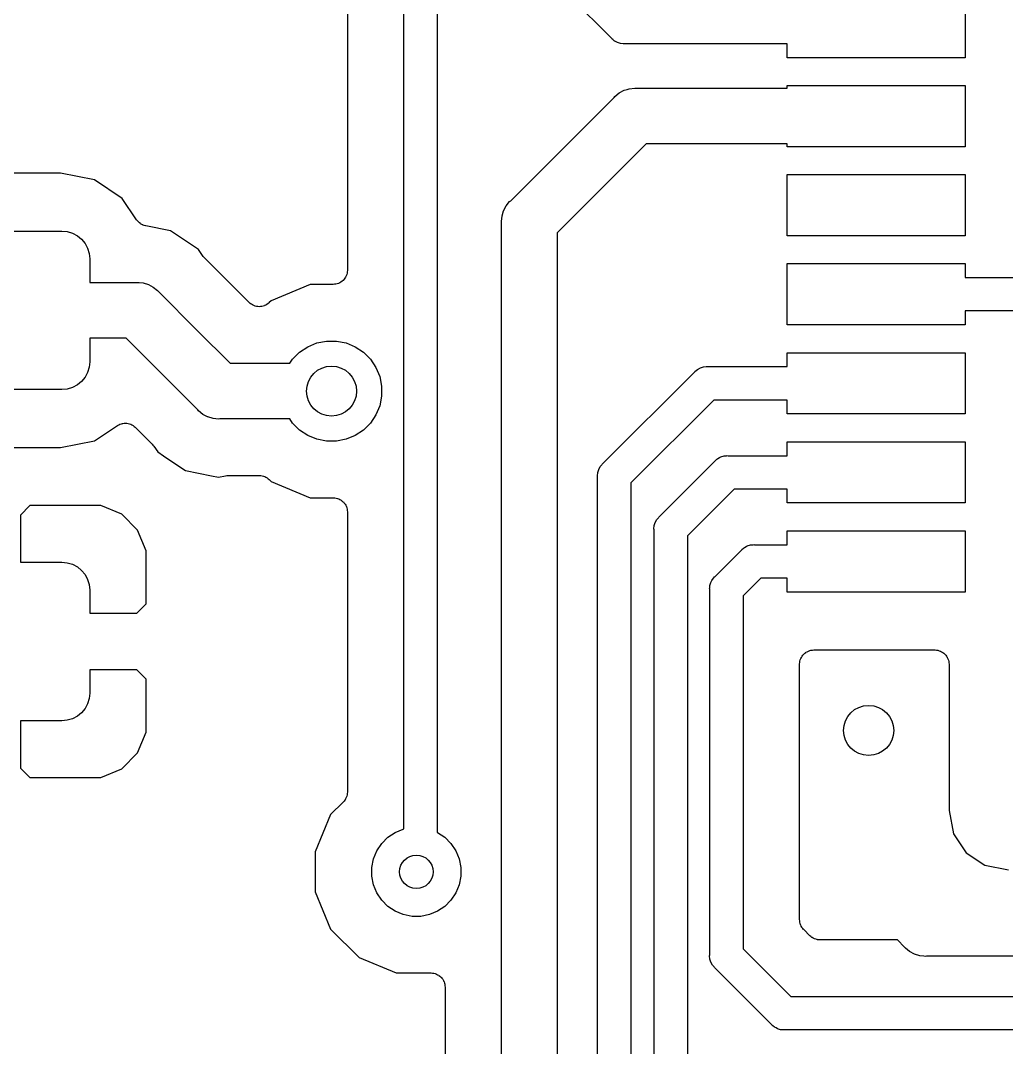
# Model space of a CAD drawing. Extents: x 103.3 to 173.2, y -93.7 to -52.1.
# Drawn here: x 125.73 to 134.59, y -76.25 to -67.03 of the extents above; entities that cross this region are included whole.
import ezdxf

# ---------------------------------------------------------------- set-up
doc = ezdxf.new("R2010")
doc.units = 0
doc.header["$MEASUREMENT"] = 0
doc.layers.add('BLACK', color=7, linetype='CONTINUOUS')

msp = doc.modelspace()

# ---------------------------------------------------------------- linework, layer by layer
at = {"layer": 'BLACK', "linetype": 'CONTINUOUS'}
for p, q in [((131.04, -67.1889), (129.439, -65.5884)), ((129.174, -74.2904), (129.174, -66.3941)), ((129.474, -66.3394), (129.474, -74.3209)), ((128.666, -66.6572), (128.666, -69.273)), ((134.218, -66.813), (134.218, -67.363)), ((131.044, -67.1946), (131.04, -67.1889)), ((131.052, -67.2007), (131.044, -67.1946)), ((131.067, -67.2133), (131.052, -67.2007)), ((131.07, -67.2147), (131.067, -67.2133)), ((131.093, -67.2273), (131.07, -67.2147)), ((131.121, -67.2358), (131.093, -67.2273)), ((131.144, -67.238), (131.121, -67.2358)), ((131.151, -67.2387), (131.144, -67.238)), ((131.144, -67.238), (131.144, -67.238)), ((131.158, -67.238), (131.151, -67.2387)), ((132.618, -67.238), (131.158, -67.238)), ((132.618, -67.363), (132.618, -67.238)), ((134.218, -67.363), (132.618, -67.363)), ((131.07, -67.7104), (131.108, -67.6791)), ((131.108, -67.6791), (131.152, -67.6559)), ((131.152, -67.6559), (131.179, -67.6477)), ((131.179, -67.6477), (131.199, -67.6416)), ((131.199, -67.6416), (131.248, -67.6368)), ((131.248, -67.6368), (131.26, -67.638)), ((131.26, -67.638), (132.618, -67.638)), ((132.618, -67.638), (132.618, -67.613)), ((132.618, -67.613), (134.218, -67.613)), ((134.218, -67.613), (134.218, -68.163)), ((130.134, -68.6485), (131.063, -67.7199)), ((131.063, -67.7199), (131.07, -67.7104)), ((131.352, -68.138), (130.552, -68.9376)), ((132.618, -68.138), (131.352, -68.138)), ((132.618, -68.163), (132.618, -68.138)), ((134.218, -68.163), (132.618, -68.163)), ((126.088, -68.3996), (124.864, -68.3996)), ((126.395, -68.4605), (126.088, -68.3996)), ((132.618, -68.963), (132.618, -68.413)), ((132.618, -68.413), (134.218, -68.413)), ((134.218, -68.413), (134.218, -68.963)), ((126.644, -68.627), (126.395, -68.4605)), ((126.773, -68.8198), (126.644, -68.627)), ((130.07, -68.7379), (130.093, -68.6944)), ((130.093, -68.6944), (130.094, -68.6933)), ((130.094, -68.6933), (130.124, -68.6564)), ((130.124, -68.6564), (130.134, -68.6485)), ((130.051, -68.834), (130.056, -68.785)), ((130.056, -68.785), (130.07, -68.7379)), ((126.78, -68.8289), (126.773, -68.8198)), ((126.788, -68.838), (126.78, -68.8289)), ((126.788, -68.8385), (126.788, -68.838)), ((126.789, -68.839), (126.788, -68.8385)), ((126.798, -68.8464), (126.789, -68.839)), ((126.807, -68.854), (126.798, -68.8464)), ((126.807, -68.8543), (126.807, -68.854)), ((126.808, -68.8547), (126.807, -68.8543)), ((126.818, -68.8603), (126.808, -68.8547)), ((126.828, -68.8659), (126.818, -68.8603)), ((126.829, -68.8661), (126.828, -68.8659)), ((126.83, -68.8665), (126.829, -68.8661)), ((126.841, -68.8699), (126.83, -68.8665)), ((126.852, -68.8735), (126.841, -68.8699)), ((126.853, -68.8737), (126.852, -68.8735)), ((126.854, -68.8738), (126.853, -68.8737)), ((126.853, -68.8737), (126.853, -68.8737)), ((126.853, -68.8737), (126.853, -68.8737)), ((127.078, -68.9185), (126.854, -68.8738)), ((130.052, -68.8463), (130.051, -68.834)), ((130.052, -77.6204), (130.052, -68.8463)), ((124.851, -68.92), (126.101, -68.92)), ((126.101, -68.92), (126.15, -68.9248)), ((126.15, -68.9248), (126.197, -68.939)), ((126.197, -68.939), (126.24, -68.9621)), ((126.24, -68.9621), (126.278, -68.9932)), ((126.278, -68.9932), (126.309, -69.0311)), ((127.329, -69.086), (127.078, -68.9185)), ((130.552, -68.9376), (130.552, -77.7117)), ((134.218, -68.963), (132.618, -68.963)), ((126.309, -69.0311), (126.332, -69.0743)), ((126.332, -69.0743), (126.346, -69.1212)), ((127.364, -69.1389), (127.329, -69.086)), ((126.346, -69.1212), (126.351, -69.17)), ((126.351, -69.17), (126.351, -69.3825)), ((127.372, -69.1478), (127.364, -69.1389)), ((127.379, -69.1569), (127.372, -69.1478)), ((127.38, -69.1581), (127.379, -69.1569)), ((127.785, -69.5628), (127.38, -69.1581)), ((128.666, -69.273), (128.666, -69.2739)), ((132.618, -69.763), (132.618, -69.213)), ((132.618, -69.213), (134.218, -69.213)), ((134.218, -69.213), (134.218, -69.338)), ((128.628, -69.3637), (128.619, -69.3712)), ((128.636, -69.3539), (128.628, -69.3631)), ((128.628, -69.3631), (128.628, -69.3634)), ((128.628, -69.3634), (128.628, -69.3637)), ((128.644, -69.3448), (128.636, -69.3539)), ((128.65, -69.3335), (128.644, -69.344)), ((128.644, -69.344), (128.644, -69.3444)), ((128.644, -69.3444), (128.644, -69.3448)), ((128.656, -69.323), (128.65, -69.3335)), ((128.66, -69.3108), (128.656, -69.3222)), ((128.656, -69.3222), (128.656, -69.3226)), ((128.656, -69.3226), (128.656, -69.323)), ((128.663, -69.2994), (128.66, -69.3108)), ((128.665, -69.2867), (128.663, -69.2985)), ((128.663, -69.2985), (128.663, -69.299)), ((128.663, -69.299), (128.663, -69.2994)), ((128.666, -69.2748), (128.665, -69.2867)), ((128.666, -69.2739), (128.666, -69.2739)), ((128.666, -69.2739), (128.666, -69.2739)), ((128.666, -69.2739), (128.666, -69.2748)), ((134.218, -69.338), (134.92, -69.338)), ((126.351, -69.3825), (126.77, -69.3825)), ((126.77, -69.3825), (126.782, -69.3813)), ((126.782, -69.3813), (126.795, -69.3825)), ((126.795, -69.3825), (126.832, -69.3861)), ((126.832, -69.3861), (126.879, -69.4004)), ((126.879, -69.4004), (126.922, -69.4236)), ((126.922, -69.4236), (126.96, -69.4549)), ((126.96, -69.4549), (126.968, -69.4644)), ((128.333, -69.4), (127.981, -69.5458)), ((128.539, -69.4), (128.333, -69.4)), ((128.551, -69.3988), (128.539, -69.4)), ((128.563, -69.3978), (128.551, -69.3988)), ((128.564, -69.3976), (128.563, -69.3976)), ((128.563, -69.3976), (128.563, -69.3978)), ((128.575, -69.3941), (128.564, -69.3976)), ((128.587, -69.3908), (128.575, -69.3941)), ((128.598, -69.3848), (128.587, -69.3904)), ((128.587, -69.3904), (128.587, -69.3905)), ((128.587, -69.3905), (128.587, -69.3908)), ((128.609, -69.3793), (128.598, -69.3848)), ((128.619, -69.3712), (128.609, -69.3788)), ((128.609, -69.3788), (128.609, -69.379)), ((128.609, -69.379), (128.609, -69.3793)), ((126.968, -69.4644), (127.321, -69.8178)), ((127.981, -69.5458), (127.964, -69.5628)), ((127.794, -69.5704), (127.785, -69.5628)), ((127.803, -69.578), (127.794, -69.5704)), ((127.804, -69.5783), (127.803, -69.578)), ((127.804, -69.5785), (127.804, -69.5783)), ((127.814, -69.5841), (127.804, -69.5785)), ((127.825, -69.5899), (127.814, -69.5841)), ((127.825, -69.59), (127.825, -69.5899)), ((127.826, -69.5902), (127.825, -69.59)), ((127.837, -69.5937), (127.826, -69.5902)), ((127.849, -69.5973), (127.837, -69.5937)), ((127.849, -69.5974), (127.849, -69.5973)), ((127.849, -69.5975), (127.849, -69.5974)), ((127.861, -69.5987), (127.849, -69.5975)), ((127.873, -69.6), (127.861, -69.5987)), ((127.874, -69.6), (127.873, -69.6)), ((127.886, -69.5989), (127.874, -69.6)), ((127.874, -69.6), (127.874, -69.6)), ((127.898, -69.5978), (127.886, -69.5989)), ((127.899, -69.5977), (127.898, -69.5977)), ((127.898, -69.5977), (127.898, -69.5978)), ((127.91, -69.5943), (127.899, -69.5977)), ((127.922, -69.5909), (127.91, -69.5943)), ((127.923, -69.5906), (127.922, -69.5907)), ((127.922, -69.5907), (127.922, -69.5909)), ((127.933, -69.585), (127.923, -69.5906)), ((127.944, -69.5795), (127.933, -69.585)), ((127.954, -69.5716), (127.944, -69.579)), ((127.944, -69.579), (127.944, -69.5792)), ((127.944, -69.5792), (127.944, -69.5795)), ((127.963, -69.564), (127.954, -69.5716)), ((127.964, -69.5634), (127.963, -69.564)), ((127.964, -69.5628), (127.964, -69.5634)), ((127.964, -69.5634), (127.964, -69.5634)), ((127.964, -69.5634), (127.964, -69.5634)), ((134.975, -69.638), (134.218, -69.638)), ((134.218, -69.638), (134.218, -69.763)), ((127.321, -69.8178), (127.612, -70.108)), ((134.218, -69.763), (132.618, -69.763)), ((126.679, -69.8825), (126.351, -69.8825)), ((126.351, -69.8825), (126.351, -70.095)), ((126.967, -70.1706), (126.679, -69.8825)), ((128.393, -69.9253), (128.48, -69.908)), ((128.48, -69.908), (128.568, -69.908)), ((128.568, -69.908), (128.655, -69.9253)), ((128.174, -70.0711), (128.237, -70.0085)), ((128.237, -70.0085), (128.311, -69.9592)), ((128.311, -69.9592), (128.393, -69.9253)), ((128.655, -69.9253), (128.737, -69.9592)), ((128.737, -69.9592), (128.811, -70.0085)), ((128.811, -70.0085), (128.874, -70.0711)), ((126.351, -70.095), (126.346, -70.1438)), ((128.15, -70.108), (128.174, -70.0711)), ((128.874, -70.0711), (128.923, -70.1448)), ((132.618, -70.138), (132.618, -70.013)), ((132.618, -70.013), (134.218, -70.013)), ((134.218, -70.013), (134.218, -70.563)), ((126.332, -70.1907), (126.309, -70.2339)), ((126.346, -70.1438), (126.332, -70.1907)), ((127.323, -70.5261), (126.967, -70.1706)), ((127.612, -70.108), (128.15, -70.108)), ((128.923, -70.1448), (128.957, -70.2267)), ((130.963, -71.0087), (131.785, -70.1871)), ((131.785, -70.1871), (131.789, -70.1814)), ((131.789, -70.1814), (131.8, -70.1724)), ((131.8, -70.1724), (131.812, -70.1627)), ((131.812, -70.1627), (131.838, -70.1487)), ((131.838, -70.1487), (131.839, -70.1484)), ((131.839, -70.1484), (131.867, -70.1402)), ((131.867, -70.1402), (131.889, -70.138)), ((131.889, -70.138), (131.896, -70.1373)), ((131.889, -70.138), (131.889, -70.138)), ((131.896, -70.1373), (131.903, -70.138)), ((131.903, -70.138), (132.618, -70.138)), ((126.278, -70.2718), (126.24, -70.3029)), ((126.309, -70.2339), (126.278, -70.2718)), ((128.957, -70.2267), (128.974, -70.3137)), ((126.101, -70.345), (124.851, -70.345)), ((126.15, -70.3402), (126.101, -70.345)), ((126.197, -70.326), (126.15, -70.3402)), ((126.24, -70.3029), (126.197, -70.326)), ((128.974, -70.3137), (128.974, -70.4023)), ((128.974, -70.4023), (128.957, -70.4893)), ((131.958, -70.438), (131.214, -71.1821)), ((132.618, -70.438), (131.958, -70.438)), ((132.618, -70.563), (132.618, -70.438)), ((127.33, -70.5356), (127.323, -70.5261)), ((127.368, -70.5669), (127.33, -70.5356)), ((128.957, -70.4893), (128.923, -70.5712)), ((134.218, -70.563), (132.618, -70.563)), ((126.613, -70.6606), (126.623, -70.6551)), ((126.623, -70.6551), (126.624, -70.6549)), ((126.624, -70.6547), (126.636, -70.6514)), ((126.624, -70.6549), (126.624, -70.6547)), ((126.636, -70.6514), (126.647, -70.648)), ((126.647, -70.648), (126.648, -70.6478)), ((126.647, -70.648), (126.647, -70.648)), ((126.648, -70.6478), (126.66, -70.6468)), ((126.66, -70.6468), (126.672, -70.6457)), ((126.672, -70.6457), (126.672, -70.6457)), ((126.672, -70.6457), (126.673, -70.6457)), ((126.673, -70.6457), (126.684, -70.647)), ((126.684, -70.647), (126.696, -70.6482)), ((126.696, -70.6482), (126.697, -70.6483)), ((126.697, -70.6483), (126.697, -70.6484)), ((126.697, -70.6484), (126.709, -70.652)), ((126.709, -70.652), (126.72, -70.6554)), ((126.72, -70.6554), (126.72, -70.6557)), ((126.72, -70.6557), (126.721, -70.6558)), ((126.721, -70.6558), (126.731, -70.6616)), ((127.409, -70.5883), (127.368, -70.5669)), ((127.412, -70.5901), (127.409, -70.5883)), ((127.459, -70.6044), (127.412, -70.5901)), ((127.508, -70.6092), (127.459, -70.6044)), ((127.52, -70.608), (127.508, -70.6092)), ((128.15, -70.608), (127.52, -70.608)), ((128.174, -70.6449), (128.15, -70.608)), ((128.237, -70.7075), (128.174, -70.6449)), ((128.874, -70.6449), (128.811, -70.7075)), ((128.923, -70.5712), (128.874, -70.6449)), ((126.395, -70.8045), (126.601, -70.6671)), ((126.601, -70.6666), (126.602, -70.6661)), ((126.601, -70.6667), (126.601, -70.6666)), ((126.601, -70.6666), (126.601, -70.6666)), ((126.601, -70.6671), (126.601, -70.6667)), ((126.602, -70.6661), (126.613, -70.6606)), ((126.731, -70.6616), (126.742, -70.6671)), ((126.742, -70.6671), (126.742, -70.6675)), ((126.742, -70.6675), (126.743, -70.6677)), ((126.743, -70.6677), (126.752, -70.6753)), ((126.752, -70.6753), (126.761, -70.6829)), ((126.761, -70.6829), (126.91, -70.8324)), ((128.311, -70.7568), (128.237, -70.7075)), ((128.811, -70.7075), (128.737, -70.7568)), ((126.088, -70.8654), (126.395, -70.8045)), ((126.91, -70.8324), (126.91, -70.8324)), ((126.91, -70.8324), (126.91, -70.8324)), ((126.91, -70.8324), (126.91, -70.8324)), ((126.91, -70.8324), (126.912, -70.8336)), ((126.912, -70.8336), (126.919, -70.8427)), ((128.393, -70.7907), (128.311, -70.7568)), ((128.48, -70.808), (128.393, -70.7907)), ((128.568, -70.808), (128.48, -70.808)), ((128.655, -70.7907), (128.568, -70.808)), ((128.737, -70.7568), (128.655, -70.7907)), ((132.618, -70.938), (132.618, -70.813)), ((132.618, -70.813), (134.218, -70.813)), ((134.218, -70.813), (134.218, -71.363)), ((124.864, -70.8654), (126.088, -70.8654)), ((126.919, -70.8427), (126.926, -70.8516)), ((126.926, -70.8516), (126.962, -70.9045)), ((126.962, -70.9045), (127.014, -70.9398)), ((127.014, -70.9398), (127.014, -70.9398)), ((127.014, -70.9398), (127.188, -71.0556)), ((130.939, -71.0363), (130.953, -71.0191)), ((130.953, -71.0191), (130.957, -71.0134)), ((130.953, -71.0191), (130.953, -71.0191)), ((130.957, -71.0134), (130.963, -71.0087)), ((131.471, -71.4847), (131.969, -70.9871)), ((131.969, -70.9871), (131.973, -70.9814)), ((131.973, -70.9814), (131.987, -70.9702)), ((131.987, -70.9702), (131.996, -70.9627)), ((131.996, -70.9627), (132.01, -70.9552)), ((132.01, -70.9552), (132.022, -70.9487)), ((132.022, -70.9487), (132.051, -70.9402)), ((132.051, -70.9402), (132.073, -70.938)), ((132.073, -70.938), (132.08, -70.9373)), ((132.073, -70.938), (132.073, -70.938)), ((132.08, -70.9373), (132.087, -70.938)), ((132.087, -70.938), (132.618, -70.938)), ((127.188, -71.0556), (127.212, -71.072)), ((127.212, -71.072), (127.446, -71.1184)), ((127.572, -71.1181), (127.584, -71.1171)), ((127.584, -71.1171), (127.595, -71.116)), ((127.595, -71.116), (127.875, -71.116)), ((127.875, -71.116), (127.875, -71.116)), ((127.875, -71.116), (127.875, -71.116)), ((127.875, -71.116), (127.875, -71.116)), ((127.875, -71.116), (127.876, -71.116)), ((127.876, -71.116), (127.888, -71.1173)), ((127.888, -71.1173), (127.9, -71.1185)), ((130.913, -71.12), (130.916, -71.0906)), ((130.916, -71.0906), (130.925, -71.0623)), ((130.925, -71.0623), (130.939, -71.0363)), ((127.446, -71.1184), (127.446, -71.1184)), ((127.446, -71.1184), (127.508, -71.1308)), ((127.508, -71.1308), (127.57, -71.1184)), ((127.57, -71.1184), (127.572, -71.1181)), ((127.57, -71.1184), (127.57, -71.1184)), ((127.57, -71.1184), (127.57, -71.1184)), ((127.57, -71.1184), (127.57, -71.1184)), ((127.9, -71.1185), (127.9, -71.1187)), ((127.9, -71.1187), (127.901, -71.1188)), ((127.901, -71.1188), (127.912, -71.1223)), ((127.912, -71.1223), (127.923, -71.1258)), ((127.923, -71.1258), (127.924, -71.1261)), ((127.924, -71.1261), (127.925, -71.1263)), ((127.925, -71.1263), (127.935, -71.1319)), ((127.935, -71.1319), (127.945, -71.1375)), ((127.945, -71.1375), (127.946, -71.1379)), ((127.946, -71.1379), (127.946, -71.1382)), ((127.946, -71.1382), (127.955, -71.1457)), ((127.955, -71.1457), (127.964, -71.1532)), ((127.964, -71.1532), (127.981, -71.1702)), ((127.981, -71.1702), (128.333, -71.316)), ((130.914, -71.1274), (130.913, -71.12)), ((130.914, -78.1699), (130.914, -71.1274)), ((131.214, -71.1821), (131.214, -78.2246)), ((132.142, -71.238), (131.722, -71.6581)), ((132.618, -71.238), (132.142, -71.238)), ((132.618, -71.363), (132.618, -71.238)), ((125.814, -71.387), (125.73, -71.4714)), ((126.452, -71.387), (125.814, -71.387)), ((126.639, -71.4643), (126.452, -71.387)), ((128.333, -71.316), (128.539, -71.316)), ((128.539, -71.316), (128.54, -71.316)), ((128.54, -71.316), (128.54, -71.316)), ((128.54, -71.316), (128.54, -71.316)), ((128.54, -71.316), (128.541, -71.316)), ((128.541, -71.316), (128.553, -71.3173)), ((128.553, -71.3173), (128.565, -71.3186)), ((128.565, -71.3186), (128.565, -71.3187)), ((128.565, -71.3187), (128.565, -71.3188)), ((128.565, -71.3188), (128.577, -71.3224)), ((128.577, -71.3224), (128.588, -71.3259)), ((128.588, -71.3259), (128.589, -71.3261)), ((128.589, -71.3261), (128.589, -71.3263)), ((128.589, -71.3263), (128.599, -71.332)), ((128.599, -71.332), (128.61, -71.3377)), ((128.61, -71.3377), (128.61, -71.338)), ((128.61, -71.338), (128.611, -71.3382)), ((128.611, -71.3382), (128.62, -71.3459)), ((128.62, -71.3459), (128.629, -71.3535)), ((128.629, -71.3535), (128.629, -71.3539)), ((128.629, -71.3539), (128.63, -71.3541)), ((128.63, -71.3541), (128.637, -71.3635)), ((128.637, -71.3635), (128.645, -71.3727)), ((128.645, -71.3727), (128.645, -71.3731)), ((128.645, -71.3731), (128.645, -71.3735)), ((128.645, -71.3735), (128.651, -71.384)), ((128.651, -71.384), (128.656, -71.3946)), ((128.656, -71.3946), (128.657, -71.395)), ((134.218, -71.363), (132.618, -71.363)), ((125.73, -71.4714), (125.73, -71.895)), ((126.782, -71.6072), (126.639, -71.4643)), ((128.657, -71.395), (128.657, -71.3954)), ((128.657, -71.3954), (128.66, -71.4069)), ((128.66, -71.4069), (128.664, -71.4183)), ((128.664, -71.4183), (128.664, -71.4188)), ((128.664, -71.4188), (128.664, -71.4192)), ((128.664, -71.4192), (128.665, -71.4311)), ((128.665, -71.4311), (128.666, -71.443)), ((128.666, -71.443), (128.666, -73.9593)), ((131.465, -71.4894), (131.471, -71.4847)), ((131.421, -71.596), (131.424, -71.5666)), ((131.424, -71.5666), (131.433, -71.5383)), ((131.433, -71.5383), (131.447, -71.5123)), ((131.447, -71.5123), (131.461, -71.4951)), ((131.461, -71.4951), (131.465, -71.4894)), ((131.461, -71.4951), (131.461, -71.4951)), ((126.859, -71.794), (126.782, -71.6072)), ((131.422, -71.6034), (131.421, -71.596)), ((131.422, -76.7006), (131.422, -71.6034)), ((131.722, -71.6581), (131.722, -76.6459)), ((132.618, -71.738), (132.618, -71.613)), ((132.618, -71.613), (134.218, -71.613)), ((134.218, -71.613), (134.218, -72.163)), ((132.227, -71.7685), (132.234, -71.7627)), ((132.234, -71.7627), (132.25, -71.7545)), ((132.25, -71.7545), (132.26, -71.7487)), ((132.26, -71.7487), (132.289, -71.7402)), ((132.289, -71.7402), (132.311, -71.738)), ((132.311, -71.738), (132.318, -71.7373)), ((132.311, -71.738), (132.311, -71.738)), ((132.318, -71.7373), (132.325, -71.738)), ((132.325, -71.738), (132.618, -71.738)), ((126.859, -72.2691), (126.859, -71.794)), ((131.971, -72.0227), (132.207, -71.7871)), ((132.207, -71.7871), (132.211, -71.7814)), ((132.211, -71.7814), (132.227, -71.7685)), ((125.73, -71.895), (126.101, -71.895)), ((126.101, -71.895), (126.15, -71.8998)), ((126.15, -71.8998), (126.197, -71.914)), ((126.197, -71.914), (126.24, -71.9371)), ((126.24, -71.9371), (126.278, -71.9682)), ((126.278, -71.9682), (126.309, -72.0061)), ((126.309, -72.0061), (126.332, -72.0493)), ((131.947, -72.0503), (131.959, -72.0355)), ((131.959, -72.0355), (131.965, -72.0274)), ((131.965, -72.0274), (131.971, -72.0227)), ((132.38, -72.038), (132.222, -72.1961)), ((132.618, -72.038), (132.38, -72.038)), ((132.618, -72.163), (132.618, -72.038)), ((126.332, -72.0493), (126.346, -72.0962)), ((126.346, -72.0962), (126.351, -72.145)), ((131.921, -72.134), (131.922, -72.1257)), ((131.922, -72.1257), (131.924, -72.1046)), ((131.924, -72.1046), (131.933, -72.0763)), ((131.933, -72.0763), (131.941, -72.0607)), ((131.941, -72.0607), (131.947, -72.0503)), ((126.351, -72.145), (126.351, -72.3535)), ((131.922, -72.1413), (131.921, -72.134)), ((131.922, -75.4226), (131.922, -72.1413)), ((132.222, -72.1961), (132.222, -75.3679)), ((134.218, -72.163), (132.618, -72.163)), ((126.775, -72.3535), (126.859, -72.2691)), ((126.351, -72.3535), (126.775, -72.3535)), ((132.821, -72.6893), (132.832, -72.6859)), ((132.832, -72.6859), (132.833, -72.6858)), ((132.833, -72.6857), (132.845, -72.6846)), ((132.833, -72.6858), (132.833, -72.6857)), ((132.845, -72.6846), (132.857, -72.6834)), ((132.857, -72.6834), (133.946, -72.6834)), ((133.946, -72.6834), (133.946, -72.6834)), ((133.946, -72.6834), (133.946, -72.6834)), ((133.946, -72.6834), (133.946, -72.6834)), ((133.946, -72.6834), (133.947, -72.6835)), ((133.947, -72.6835), (133.959, -72.6848)), ((133.959, -72.6848), (133.971, -72.686)), ((133.971, -72.686), (133.972, -72.6862)), ((132.733, -72.784), (132.736, -72.7726)), ((132.736, -72.7726), (132.74, -72.7612)), ((132.74, -72.7604), (132.746, -72.75)), ((132.74, -72.7608), (132.74, -72.7604)), ((132.74, -72.7612), (132.74, -72.7608)), ((132.746, -72.75), (132.752, -72.7394)), ((132.752, -72.7387), (132.76, -72.7296)), ((132.752, -72.7391), (132.752, -72.7387)), ((132.752, -72.7394), (132.752, -72.7391)), ((132.76, -72.7296), (132.768, -72.7203)), ((132.768, -72.7197), (132.777, -72.7122)), ((132.768, -72.72), (132.768, -72.7197)), ((132.768, -72.7203), (132.768, -72.72)), ((132.777, -72.7122), (132.787, -72.7047)), ((132.787, -72.7042), (132.798, -72.6986)), ((132.787, -72.7044), (132.787, -72.7042)), ((132.787, -72.7047), (132.787, -72.7044)), ((132.798, -72.6986), (132.809, -72.693)), ((132.809, -72.6927), (132.821, -72.6893)), ((132.809, -72.6929), (132.809, -72.6927)), ((132.809, -72.693), (132.809, -72.6929)), ((133.972, -72.6862), (133.972, -72.6862)), ((133.972, -72.6862), (133.983, -72.6898)), ((133.983, -72.6898), (133.995, -72.6934)), ((133.995, -72.6934), (133.995, -72.6936)), ((133.995, -72.6936), (133.996, -72.6937)), ((133.996, -72.6937), (134.006, -72.6995)), ((134.006, -72.6995), (134.017, -72.7052)), ((134.017, -72.7052), (134.017, -72.7054)), ((134.017, -72.7054), (134.017, -72.7057)), ((134.017, -72.7057), (134.026, -72.7133)), ((134.026, -72.7133), (134.036, -72.721)), ((134.036, -72.721), (134.036, -72.7213)), ((134.036, -72.7213), (134.036, -72.7216)), ((134.036, -72.7216), (134.044, -72.7309)), ((134.044, -72.7309), (134.051, -72.7402)), ((134.051, -72.7402), (134.052, -72.7406)), ((134.052, -72.7406), (134.052, -72.7409)), ((134.052, -72.7409), (134.057, -72.7515)), ((134.057, -72.7515), (134.063, -72.762)), ((134.063, -72.762), (134.063, -72.7625)), ((134.063, -72.7625), (134.063, -72.7629)), ((134.063, -72.7629), (134.067, -72.7743)), ((134.067, -72.7743), (134.07, -72.7858)), ((126.351, -72.8615), (126.351, -73.07)), ((126.775, -72.8615), (126.351, -72.8615)), ((126.859, -72.9459), (126.775, -72.8615)), ((132.73, -72.8087), (132.731, -72.7968)), ((132.73, -72.8095), (132.73, -72.8087)), ((132.73, -72.8096), (132.73, -72.8095)), ((132.73, -72.8104), (132.73, -72.8096)), ((132.73, -72.8096), (132.73, -72.8096)), ((132.73, -75.1049), (132.73, -72.8104)), ((132.731, -72.7968), (132.733, -72.7849)), ((132.733, -72.7845), (132.733, -72.784)), ((132.733, -72.7849), (132.733, -72.7845)), ((134.07, -72.7858), (134.07, -72.7862)), ((134.07, -72.7862), (134.07, -72.7866)), ((134.07, -72.7866), (134.071, -72.7985)), ((134.071, -72.7985), (134.073, -72.8104)), ((134.073, -72.8104), (134.073, -74.1255)), ((126.859, -73.421), (126.859, -72.9459)), ((126.346, -73.1188), (126.332, -73.1657)), ((126.351, -73.07), (126.346, -73.1188)), ((126.309, -73.2089), (126.278, -73.2468)), ((126.332, -73.1657), (126.309, -73.2089)), ((126.101, -73.32), (125.73, -73.32)), ((125.73, -73.32), (125.73, -73.7436)), ((126.15, -73.3152), (126.101, -73.32)), ((126.197, -73.301), (126.15, -73.3152)), ((126.24, -73.2779), (126.197, -73.301)), ((126.278, -73.2468), (126.24, -73.2779)), ((126.782, -73.6078), (126.859, -73.421)), ((126.639, -73.7507), (126.782, -73.6078)), ((125.73, -73.7436), (125.814, -73.828)), ((126.452, -73.828), (126.639, -73.7507)), ((125.814, -73.828), (126.452, -73.828)), ((128.665, -73.9727), (128.663, -73.9844)), ((128.666, -73.9611), (128.665, -73.9727)), ((128.666, -73.9593), (128.666, -73.9597)), ((128.666, -73.9597), (128.666, -73.9597)), ((128.666, -73.9597), (128.666, -73.9598)), ((128.666, -73.9598), (128.666, -73.9611)), ((128.629, -74.0491), (128.516, -74.1617)), ((128.636, -74.04), (128.629, -74.0491)), ((128.644, -74.031), (128.636, -74.04)), ((128.645, -74.0299), (128.644, -74.0305)), ((128.644, -74.0305), (128.644, -74.031)), ((128.65, -74.0196), (128.645, -74.0299)), ((128.656, -74.0093), (128.65, -74.0196)), ((128.66, -73.9969), (128.656, -74.0081)), ((128.656, -74.0081), (128.656, -74.0087)), ((128.656, -74.0087), (128.656, -74.0093)), ((128.663, -73.9857), (128.66, -73.9969)), ((128.663, -73.9844), (128.663, -73.985)), ((128.663, -73.985), (128.663, -73.9857)), ((128.516, -74.1617), (128.378, -74.4954)), ((134.073, -74.1255), (134.114, -74.3362)), ((129.031, -74.3653), (129.097, -74.3215)), ((129.097, -74.3215), (129.169, -74.2914)), ((129.169, -74.2914), (129.174, -74.2904)), ((129.474, -74.3209), (129.475, -74.3215)), ((129.475, -74.3215), (129.541, -74.3653)), ((134.114, -74.3362), (134.227, -74.5042)), ((128.932, -74.4865), (128.975, -74.421)), ((128.975, -74.421), (129.031, -74.3653)), ((129.541, -74.3653), (129.597, -74.421)), ((129.597, -74.421), (129.64, -74.4865)), ((128.378, -74.4954), (128.378, -74.8566)), ((128.901, -74.5593), (128.932, -74.4865)), ((129.64, -74.4865), (129.671, -74.5593)), ((134.227, -74.5042), (134.395, -74.6165)), ((128.886, -74.6366), (128.901, -74.5593)), ((129.671, -74.5593), (129.686, -74.6366)), ((134.395, -74.6165), (134.606, -74.6584)), ((128.886, -74.7154), (128.886, -74.6366)), ((128.901, -74.7927), (128.886, -74.7154)), ((129.686, -74.7154), (129.671, -74.7927)), ((129.686, -74.6366), (129.686, -74.7154)), ((128.932, -74.8655), (128.901, -74.7927)), ((129.671, -74.7927), (129.64, -74.8655)), ((128.378, -74.8566), (128.516, -75.1903)), ((128.975, -74.931), (128.932, -74.8655)), ((129.64, -74.8655), (129.597, -74.931)), ((129.031, -74.9867), (128.975, -74.931)), ((129.097, -75.0305), (129.031, -74.9867)), ((129.541, -74.9867), (129.475, -75.0305)), ((129.597, -74.931), (129.541, -74.9867)), ((129.169, -75.0606), (129.097, -75.0305)), ((129.247, -75.076), (129.169, -75.0606)), ((129.325, -75.076), (129.247, -75.076)), ((129.403, -75.0606), (129.325, -75.076)), ((129.475, -75.0305), (129.403, -75.0606)), ((132.731, -75.1165), (132.73, -75.1049)), ((132.732, -75.1282), (132.731, -75.1165)), ((132.732, -75.1289), (132.732, -75.1282)), ((132.732, -75.1295), (132.732, -75.1289)), ((132.736, -75.1408), (132.732, -75.1295)), ((132.739, -75.152), (132.736, -75.1408)), ((132.739, -75.1526), (132.739, -75.152)), ((132.74, -75.1532), (132.739, -75.1526)), ((132.745, -75.1636), (132.74, -75.1532)), ((132.75, -75.174), (132.745, -75.1636)), ((132.751, -75.1745), (132.75, -75.174)), ((132.751, -75.1751), (132.751, -75.1745)), ((132.759, -75.1842), (132.751, -75.1751)), ((128.516, -75.1903), (128.772, -75.4458)), ((132.766, -75.1934), (132.759, -75.1842)), ((132.767, -75.1943), (132.766, -75.1934)), ((132.767, -75.1944), (132.767, -75.1943)), ((132.767, -75.1943), (132.767, -75.1943)), ((132.767, -75.1947), (132.767, -75.1944)), ((132.823, -75.2508), (132.767, -75.1947)), ((132.832, -75.2583), (132.823, -75.2508)), ((132.841, -75.2658), (132.832, -75.2583)), ((132.842, -75.2661), (132.841, -75.2658)), ((132.843, -75.2665), (132.842, -75.2661)), ((132.853, -75.2721), (132.843, -75.2665)), ((132.863, -75.2777), (132.853, -75.2721)), ((132.864, -75.2779), (132.863, -75.2777)), ((132.864, -75.2782), (132.864, -75.2779)), ((132.876, -75.2817), (132.864, -75.2782)), ((132.887, -75.2852), (132.876, -75.2817)), ((132.887, -75.2853), (132.887, -75.2852)), ((132.888, -75.2855), (132.887, -75.2853)), ((132.9, -75.2867), (132.888, -75.2855)), ((132.911, -75.288), (132.9, -75.2867)), ((132.913, -75.288), (132.911, -75.288)), ((133.608, -75.288), (132.913, -75.288)), ((132.913, -75.288), (132.913, -75.288)), ((132.913, -75.288), (132.913, -75.288)), ((132.913, -75.288), (132.913, -75.288)), ((133.673, -75.3521), (133.608, -75.288)), ((133.68, -75.3616), (133.673, -75.3521)), ((128.772, -75.4458), (129.105, -75.584)), ((131.921, -75.43), (131.922, -75.4226)), ((131.924, -75.4594), (131.921, -75.43)), ((132.222, -75.3679), (132.65, -75.796)), ((133.718, -75.3929), (133.68, -75.3616)), ((133.762, -75.4161), (133.718, -75.3929)), ((133.809, -75.4304), (133.762, -75.4161)), ((133.846, -75.434), (133.809, -75.4304)), ((133.858, -75.4352), (133.846, -75.434)), ((133.846, -75.434), (133.846, -75.434)), ((133.87, -75.434), (133.858, -75.4352)), ((135.11, -75.434), (133.87, -75.434)), ((131.933, -75.4877), (131.924, -75.4594)), ((131.947, -75.5137), (131.933, -75.4877)), ((131.961, -75.5309), (131.947, -75.5137)), ((131.965, -75.5366), (131.961, -75.5309)), ((131.961, -75.5309), (131.961, -75.5309)), ((131.971, -75.5413), (131.965, -75.5366)), ((132.477, -76.0469), (131.971, -75.5413)), ((129.105, -75.584), (129.417, -75.584)), ((129.417, -75.584), (129.418, -75.584)), ((129.418, -75.584), (129.418, -75.584)), ((129.418, -75.584), (129.418, -75.584)), ((129.418, -75.584), (129.419, -75.584)), ((129.419, -75.584), (129.431, -75.5853)), ((129.431, -75.5853), (129.443, -75.5866)), ((129.443, -75.5866), (129.443, -75.5867)), ((129.443, -75.5867), (129.443, -75.5868)), ((129.443, -75.5868), (129.455, -75.5904)), ((129.455, -75.5904), (129.466, -75.5939)), ((129.466, -75.5939), (129.467, -75.5941)), ((129.467, -75.5941), (129.467, -75.5943)), ((129.467, -75.5943), (129.477, -75.6)), ((129.477, -75.6), (129.488, -75.6057)), ((129.488, -75.6057), (129.488, -75.606)), ((129.488, -75.606), (129.489, -75.6062)), ((129.489, -75.6062), (129.498, -75.6139)), ((129.498, -75.6139), (129.507, -75.6215)), ((129.507, -75.6215), (129.507, -75.6219)), ((129.507, -75.6219), (129.508, -75.6221)), ((129.508, -75.6221), (129.515, -75.6315)), ((129.515, -75.6315), (129.523, -75.6407)), ((129.523, -75.6407), (129.523, -75.6411)), ((129.523, -75.6411), (129.523, -75.6415)), ((129.523, -75.6415), (129.529, -75.6521)), ((129.529, -75.6521), (129.534, -75.6626)), ((129.534, -75.6626), (129.535, -75.663)), ((129.535, -75.663), (129.535, -75.6634)), ((129.535, -75.6634), (129.538, -75.6749)), ((129.538, -75.6749), (129.542, -75.6863)), ((129.542, -75.6863), (129.542, -75.6868)), ((129.542, -75.6868), (129.542, -75.6872)), ((129.542, -75.6872), (129.543, -75.6991)), ((129.543, -75.6991), (129.544, -75.711)), ((129.544, -75.711), (129.544, -77.3574)), ((132.65, -75.796), (136.645, -75.796)), ((132.481, -76.0526), (132.477, -76.0469)), ((132.488, -76.0579), (132.481, -76.0526)), ((132.504, -76.0713), (132.488, -76.0579)), ((132.518, -76.0787), (132.504, -76.0713)), ((132.53, -76.0853), (132.518, -76.0787)), ((132.559, -76.0938), (132.53, -76.0853)), ((132.581, -76.096), (132.559, -76.0938)), ((132.588, -76.0967), (132.581, -76.096)), ((132.581, -76.096), (132.581, -76.096)), ((132.595, -76.096), (132.588, -76.0967)), ((136.59, -76.096), (132.595, -76.096))]:
    msp.add_line(p, q, dxfattribs=at)
at = {"layer": 'BLACK'}
for centre, radius in [((128.524, -70.358), 0.225), ((133.35, -73.406), 0.225), ((129.286, -74.676), 0.15)]:
    msp.add_circle(centre, radius, dxfattribs=at)

doc.saveas('drawing.dxf')
